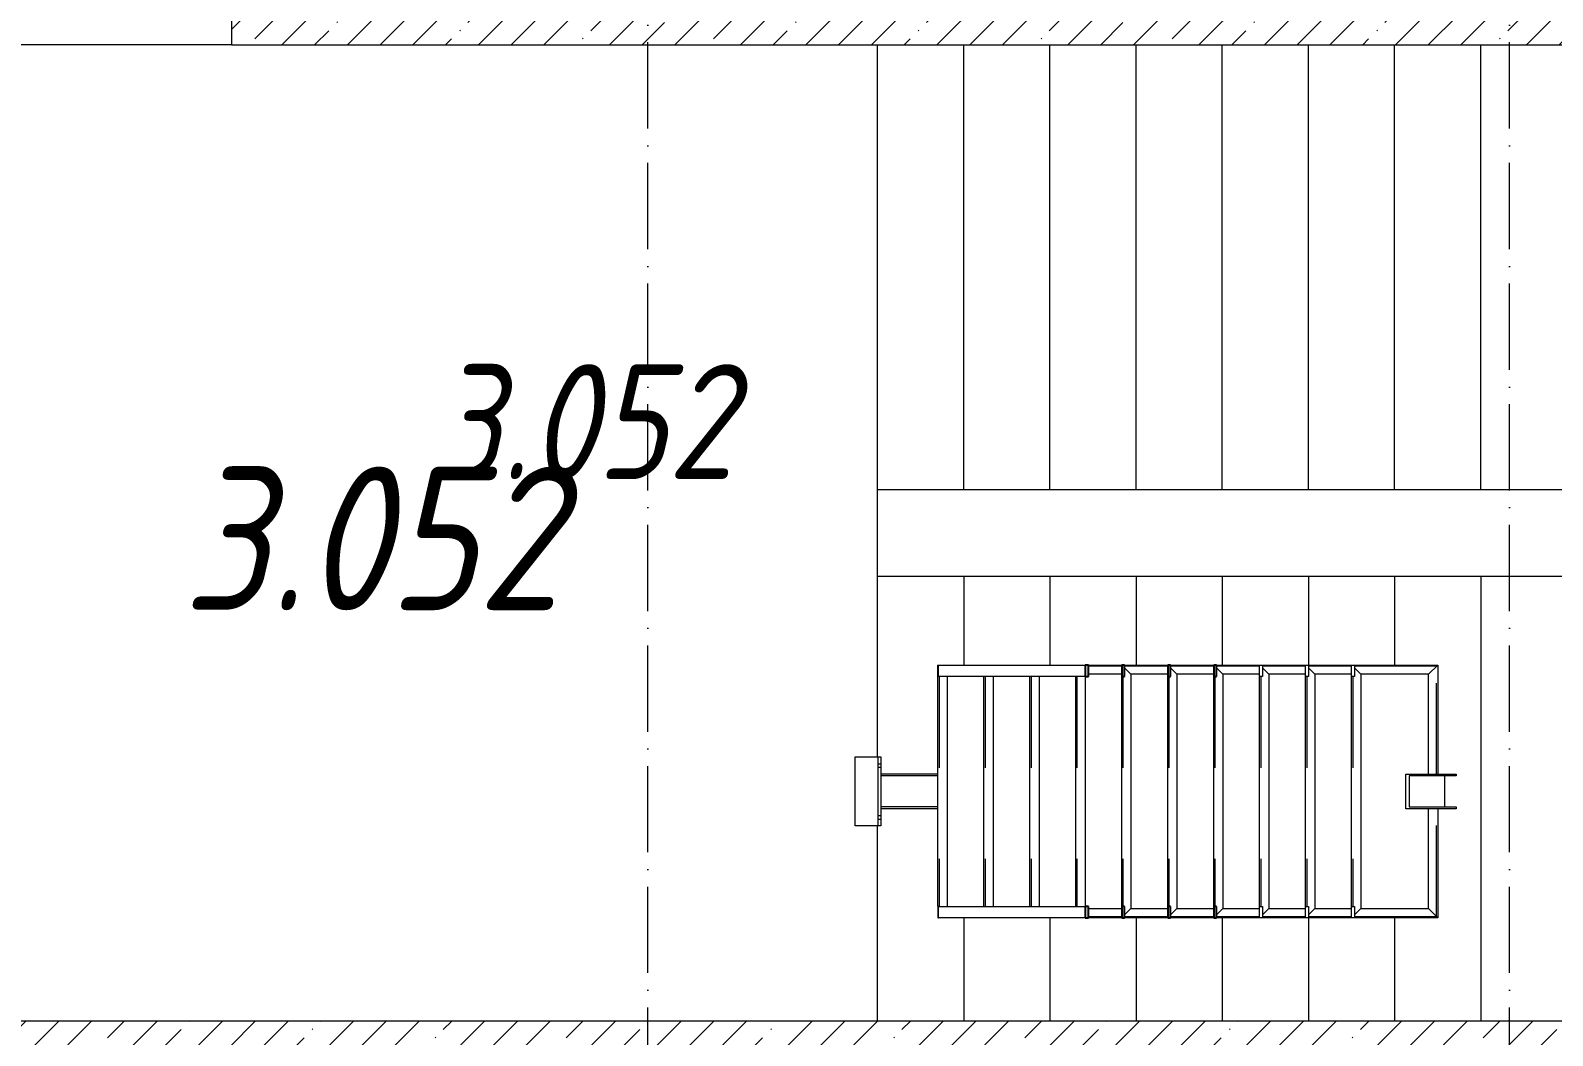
# Model space of a CAD drawing. Header units: millimetres. Extents: x -213536 to 1564669, y -45299 to 942238.
# Drawn here: x 564621 to 569921, y 330312 to 333812 of the extents above; entities that cross this region are included whole.
import ezdxf

# ---------------------------------------------------------------- set-up
doc = ezdxf.new("R2010")
doc.units = ezdxf.units.MM
doc.linetypes.add('50_200_ШТРИХ_1Т_ш5_п1_п1_', pattern=[700, 500, -100, 0, -100])
doc.linetypes.add('Штрих', pattern=[635, 317.5, -317.5])
for name, color, linetype, lineweight in [('A-FLOR-____-OTLN', 7, 'Continuous', 9), ('A-GENM-____-HDLN', 7, 'Штрих', 9), ('A-GENM-____-MCUT', 7, 'Continuous', 25), ('A-GENM-____-OTLN', 7, 'Continuous', 9), ('A-WALL-____-MCUT-1', 7, 'Continuous', 9), ('A-WALL-____-OTLN', 7, 'Continuous', 9), ('A-WALL-____-PATT-1', 7, 'Continuous', 9), ('S-GRID-____-OTLN-1', 7, '50_200_ШТРИХ_1Т_ш5_п1_п1_', 9), ('S-STRS-____-OTLN-1', 7, 'Continuous', 9), ('Марки помещений', 7, 'Continuous', 9)]:
    doc.layers.add(name, color=color, linetype=linetype, lineweight=lineweight)
doc.styles.add('ISOCPEUR_I_2', font='isocpeui.ttf', dxfattribs={"width": 0.85, "height": 2.3})
pattern_1 = [(45, (549721.47, 286281.11), (-114.04925, 114.04925), []), (45, (549835.52, 286281.11), (-114.04925, 114.04925), [201.612, -40.322, 3.353, -36.97])]

# ---------------------------------------------------------------- blocks, each defined once
blk = doc.blocks.new('ОМ_Нижняя опорная пятка - ОМ_Нижняя опорная пятка-19082064-АР1_План отверстий 3 этажа в осях 1-64_А-ГГ')
at = {"layer": 'A-GENM-____-OTLN'}
for p, q in [((-96, 10), (-96, 0)), ((-84, 10), (-84, 0)), ((84, 10), (84, 0)), ((96, 10), (96, 0))]:
    blk.add_line(p, q, dxfattribs=at)
blk = doc.blocks.new('ОМ_Труба_ГОСТ 8639-82 - ОМ_Труба_ГОСТ 8639-82-26350154-АР1_План отверстий 3 этажа в осях 1-64_А-ГГ')
at = {"layer": 'A-GENM-____-OTLN'}
for p, q in [((19689.1, 44821), (19689.1, 44941)), ((19689.1, 44941), (19864.1, 44941)), ((19864.1, 44935), (19701.2, 44935)), ((19701.2, 44935), (19701.2, 44827)), ((19824, 44935), (19824, 44827)), ((19864.1, 44941), (19864.1, 44935)), ((19864.1, 44821), (19689.1, 44821)), ((19701.2, 44827), (19864.1, 44827)), ((19864.1, 44827), (19864.1, 44821))]:
    blk.add_line(p, q, dxfattribs=at)
blk = doc.blocks.new('ОМ_Уголок_ГОСТ 8509-93 - ОМ_Уголок_ГОСТ 8509-93-26349651-АР1_План отверстий 3 этажа в осях 1-64_А-ГГ')
at = {"layer": 'A-GENM-____-HDLN'}
for p, q in [((4, -4), (380, -4)), ((500, -4), (876, -4))]:
    blk.add_line(p, q, dxfattribs=at)
at = {"layer": 'A-GENM-____-OTLN'}
for p, q in [((380, 0), (0, 0)), ((32, -32), (0, 0)), ((32, -32), (380, -32)), ((880, 0), (500, 0)), ((500, -32), (848, -32)), ((880, 0), (848, -32))]:
    blk.add_line(p, q, dxfattribs=at)
blk = doc.blocks.new('ОМ_Уголок_ГОСТ 8509-93 - ОМ_Уголок_ГОСТ 8509-93-V88-АР1_План отверстий 3 этажа в осях 1-64_А-ГГ')
at = {"layer": 'A-GENM-____-HDLN'}
blk.add_line((40, -4), (840, -4), dxfattribs=at)
at = {"layer": 'A-GENM-____-OTLN'}
for p, q in [((32, -32), (10, -10)), ((32, -32), (848, -32)), ((840, 0), (40, 0)), ((870, -10), (848, -32))]:
    blk.add_line(p, q, dxfattribs=at)
blk = doc.blocks.new('ОМ_Уголок_ГОСТ 8509-93 - ОМ_Уголок_ГОСТ 8509-93-19082047-АР1_План отверстий 3 этажа в осях 1-64_А-ГГ')
at = {"layer": 'A-GENM-____-HDLN'}
blk.add_line((10, -4), (296, -4), dxfattribs=at)
at = {"layer": 'A-GENM-____-OTLN'}
for p, q in [((300, 0), (10, 0)), ((32, -32), (10, -10)), ((32, -32), (268, -32)), ((300, 0), (268, -32))]:
    blk.add_line(p, q, dxfattribs=at)
blk = doc.blocks.new('ОМ_Уголок_ГОСТ 8509-93 - ОМ_Уголок_ГОСТ 8509-93-V89-АР1_План отверстий 3 этажа в осях 1-64_А-ГГ')
at = {"layer": 'A-GENM-____-HDLN'}
blk.add_line((4, -4), (290, -4), dxfattribs=at)
at = {"layer": 'A-GENM-____-OTLN'}
for p, q in [((290, 0), (0, 0)), ((32, -32), (0, 0)), ((32, -32), (268, -32)), ((290, -10), (268, -32))]:
    blk.add_line(p, q, dxfattribs=at)
blk = doc.blocks.new('ОМ_Уголок_ГОСТ 8509-93 - ОМ_Уголок_ГОСТ 8509-93-V90-АР1_План отверстий 3 этажа в осях 1-64_А-ГГ')
at = {"layer": 'A-GENM-____-HDLN'}
blk.add_line((10, -4), (160, -4), dxfattribs=at)
at = {"layer": 'A-GENM-____-OTLN'}
for p, q in [((160, 0), (10, 0)), ((32, -32), (10, -10)), ((32, -32), (160, -32))]:
    blk.add_line(p, q, dxfattribs=at)
blk = doc.blocks.new('ОМ_Уголок_ГОСТ 8509-93 - ОМ_Уголок_ГОСТ 8509-93-V91-АР1_План отверстий 3 этажа в осях 1-64_А-ГГ')
at = {"layer": 'A-GENM-____-HDLN'}
blk.add_line((140, -4), (290, -4), dxfattribs=at)
at = {"layer": 'A-GENM-____-OTLN'}
for p, q in [((290, 0), (140, 0)), ((140, -32), (268, -32)), ((290, -10), (268, -32))]:
    blk.add_line(p, q, dxfattribs=at)
blk = doc.blocks.new('ОМ_Уголок_ГОСТ 8509-93 - ОМ_Уголок_ГОСТ 8509-93-V92-АР1_План отверстий 3 этажа в осях 1-64_А-ГГ')
at = {"layer": 'A-GENM-____-HDLN'}
blk.add_line((40, -4), (840, -4), dxfattribs=at)
at = {"layer": 'A-GENM-____-OTLN'}
for p, q in [((840, 0), (40, 0)), ((40, -32), (840, -32))]:
    blk.add_line(p, q, dxfattribs=at)
blk = doc.blocks.new('ОМ_Уголок_ГОСТ 8509-93 - ОМ_Уголок_ГОСТ 8509-93-V93-АР1_План отверстий 3 этажа в осях 1-64_А-ГГ')
at = {"layer": 'A-GENM-____-HDLN'}
blk.add_line((44.3, -4), (160, -4), dxfattribs=at)
at = {"layer": 'A-GENM-____-OTLN'}
for p, q in [((160, 0), (44.3, 0)), ((44.3, -32), (160, -32))]:
    blk.add_line(p, q, dxfattribs=at)
blk = doc.blocks.new('ОМ_Уголок_ГОСТ 8509-93 - ОМ_Уголок_ГОСТ 8509-93-V94-АР1_План отверстий 3 этажа в осях 1-64_А-ГГ')
at = {"layer": 'A-GENM-____-HDLN'}
blk.add_line((140, -4), (255.7, -4), dxfattribs=at)
at = {"layer": 'A-GENM-____-OTLN'}
for p, q in [((255.7, 0), (140, 0)), ((140, -32), (255.7, -32))]:
    blk.add_line(p, q, dxfattribs=at)
blk = doc.blocks.new('ОМ_Уголок_ГОСТ 8509-93 - ОМ_Уголок_ГОСТ 8509-93-V95-АР1_План отверстий 3 этажа в осях 1-64_А-ГГ')
at = {"layer": 'A-GENM-____-HDLN'}
blk.add_line((40, -4), (840, -4), dxfattribs=at)
at = {"layer": 'A-GENM-____-OTLN'}
for p, q in [((840, 0), (0, 0)), ((1.3, -1.3), (0, 0)), ((40, -32), (840, -32))]:
    blk.add_line(p, q, dxfattribs=at)
blk = doc.blocks.new('ОМ_Труба_ГОСТ 8639-82 - ОМ_Труба_ГОСТ 8639-82-26527904-АР1_План отверстий 3 этажа в осях 1-64_А-ГГ')
at = {"layer": 'A-GENM-____-HDLN'}
for p, q in [((18060, 44935), (17861.5, 44935)), ((18060, 44827), (17861.5, 44827))]:
    blk.add_line(p, q, dxfattribs=at)
at = {"layer": 'A-GENM-____-OTLN'}
for p, q in [((18060, 44941), (17861.5, 44941)), ((18060, 44821), (17861.5, 44821))]:
    blk.add_line(p, q, dxfattribs=at)
blk = doc.blocks.new('ОМ_Уголок_ГОСТ 8510-86 - ОМ_Уголок_ГОСТ 8510-86-19082066-АР1_План отверстий 3 этажа в осях 1-64_А-ГГ')
at = {"layer": 'A-GENM-____-OTLN'}
for p, q in [((0, 0), (0, -90)), ((240, 0), (0, 0)), ((0, -10), (240, -10)), ((240, -90), (240, 0)), ((0, -90), (240, -90))]:
    blk.add_line(p, q, dxfattribs=at)
blk = doc.blocks.new('ОМ_Полоса_Трапеция прямоугольная_Прокат_ГОСТ 103-2006 - ОМ_Полоса_Трапеция прямоугольная_Прокат_ГОСТ 103-2006-19082130-АР1_План отверстий 3 этажа в осях 1-64_А-ГГ')
at = {"layer": 'A-GENM-____-OTLN'}
for p, q in [((19500, 45321), (19510, 45321)), ((19500, 45281), (19500, 45321)), ((19510, 45321), (19510, 45281)), ((19510, 45281), (19500, 45281))]:
    blk.add_line(p, q, dxfattribs=at)
blk = doc.blocks.new('ОМ_Полоса_Трапеция прямоугольная_Прокат_ГОСТ 103-2006 - ОМ_Полоса_Трапеция прямоугольная_Прокат_ГОСТ 103-2006-V96-АР1_План отверстий 3 этажа в осях 1-64_А-ГГ')
at = {"layer": 'A-GENM-____-MCUT'}
for p, q in [((19030, 45321), (19020, 45321)), ((19020, 45321), (19020, 45281)), ((19030, 45281), (19030, 45321)), ((19020, 45281), (19030, 45281))]:
    blk.add_line(p, q, dxfattribs=at)
blk = doc.blocks.new('ОМ_Полоса_Трапеция прямоугольная_Прокат_ГОСТ 103-2006 - ОМ_Полоса_Трапеция прямоугольная_Прокат_ГОСТ 103-2006-V97-АР1_План отверстий 3 этажа в осях 1-64_А-ГГ')
at = {"layer": 'A-GENM-____-MCUT'}
for p, q in [((18870, 45321), (18860, 45321)), ((18860, 45321), (18860, 45281)), ((18870, 45281), (18870, 45321)), ((18860, 45281), (18870, 45281))]:
    blk.add_line(p, q, dxfattribs=at)
blk = doc.blocks.new('ОМ_Полоса_Трапеция прямоугольная_Прокат_ГОСТ 103-2006 - ОМ_Полоса_Трапеция прямоугольная_Прокат_ГОСТ 103-2006-V98-АР1_План отверстий 3 этажа в осях 1-64_А-ГГ')
at = {"layer": 'A-GENM-____-MCUT'}
for p, q in [((18710, 45321), (18700, 45321)), ((18700, 45321), (18700, 45281)), ((18710, 45281), (18710, 45321)), ((18700, 45281), (18710, 45281))]:
    blk.add_line(p, q, dxfattribs=at)
blk = doc.blocks.new('ОМ_Полоса_Прокат_ГОСТ 103-2006 - ОМ_Полоса_Прокат_ГОСТ 103-2006-20723456-АР1_План отверстий 3 этажа в осях 1-64_А-ГГ')
at = {"layer": 'A-GENM-____-MCUT'}
for p, q in [((18584.3, 45321), (18572.8, 45321)), ((18572.8, 45321), (18572.8, 45281)), ((18584.3, 45281), (18584.3, 45321)), ((18572.8, 45281), (18584.3, 45281))]:
    blk.add_line(p, q, dxfattribs=at)
at = {"layer": 'A-GENM-____-OTLN'}
for p, q in [((18061.3, 45281), (18061.3, 45321)), ((18061.3, 45321), (18572.8, 45321)), ((18572.8, 45281), (18061.3, 45281))]:
    blk.add_line(p, q, dxfattribs=at)
blk = doc.blocks.new('ОМ_Полоса_Трапеция прямоугольная_Прокат_ГОСТ 103-2006 - ОМ_Полоса_Трапеция прямоугольная_Прокат_ГОСТ 103-2006-19082170-АР1_План отверстий 3 этажа в осях 1-64_А-ГГ')
at = {"layer": 'A-GENM-____-OTLN'}
for p, q in [((19500, 44481), (19510, 44481)), ((19500, 44441), (19500, 44481)), ((19510, 44481), (19510, 44441)), ((19510, 44441), (19500, 44441))]:
    blk.add_line(p, q, dxfattribs=at)
blk = doc.blocks.new('ОМ_Полоса_Трапеция прямоугольная_Прокат_ГОСТ 103-2006 - ОМ_Полоса_Трапеция прямоугольная_Прокат_ГОСТ 103-2006-V99-АР1_План отверстий 3 этажа в осях 1-64_А-ГГ')
at = {"layer": 'A-GENM-____-MCUT'}
for p, q in [((19030, 44481), (19020, 44481)), ((19020, 44481), (19020, 44441)), ((19030, 44441), (19030, 44481)), ((19020, 44441), (19030, 44441))]:
    blk.add_line(p, q, dxfattribs=at)
blk = doc.blocks.new('ОМ_Полоса_Трапеция прямоугольная_Прокат_ГОСТ 103-2006 - ОМ_Полоса_Трапеция прямоугольная_Прокат_ГОСТ 103-2006-V100-АР1_План отверстий 3 этажа в осях 1-64_А-ГГ')
at = {"layer": 'A-GENM-____-MCUT'}
for p, q in [((18870, 44481), (18860, 44481)), ((18860, 44481), (18860, 44441)), ((18870, 44441), (18870, 44481)), ((18860, 44441), (18870, 44441))]:
    blk.add_line(p, q, dxfattribs=at)
blk = doc.blocks.new('ОМ_Полоса_Трапеция прямоугольная_Прокат_ГОСТ 103-2006 - ОМ_Полоса_Трапеция прямоугольная_Прокат_ГОСТ 103-2006-V101-АР1_План отверстий 3 этажа в осях 1-64_А-ГГ')
at = {"layer": 'A-GENM-____-MCUT'}
for p, q in [((18710, 44481), (18700, 44481)), ((18700, 44481), (18700, 44441)), ((18710, 44441), (18710, 44481)), ((18700, 44441), (18710, 44441))]:
    blk.add_line(p, q, dxfattribs=at)
blk = doc.blocks.new('ОМ_Полоса_Прокат_ГОСТ 103-2006 - ОМ_Полоса_Прокат_ГОСТ 103-2006-19082171-АР1_План отверстий 3 этажа в осях 1-64_А-ГГ')
at = {"layer": 'A-GENM-____-OTLN'}
for p, q in [((18060, 44481), (18060, 44441)), ((18061.3, 44481), (18060, 44481)), ((18060, 44441), (18061.3, 44441))]:
    blk.add_line(p, q, dxfattribs=at)
blk = doc.blocks.new('ОМ_Полоса_Прокат_ГОСТ 103-2006 - ОМ_Полоса_Прокат_ГОСТ 103-2006-20723498-АР1_План отверстий 3 этажа в осях 1-64_А-ГГ')
at = {"layer": 'A-GENM-____-MCUT'}
for p, q in [((18584.3, 44481), (18572.8, 44481)), ((18572.8, 44481), (18572.8, 44441)), ((18584.3, 44441), (18584.3, 44481)), ((18572.8, 44441), (18584.3, 44441))]:
    blk.add_line(p, q, dxfattribs=at)
at = {"layer": 'A-GENM-____-OTLN'}
for p, q in [((18061.3, 44441), (18061.3, 44481)), ((18061.3, 44481), (18572.8, 44481)), ((18572.8, 44441), (18061.3, 44441))]:
    blk.add_line(p, q, dxfattribs=at)

msp = doc.modelspace()

# ---------------------------------------------------------------- hatches: boundary and pattern name
at = {"layer": 'A-WALL-____-PATT-1'}
h = msp.add_hatch(dxfattribs=at)
h.set_pattern_fill('FP_38', color=256, style=0, pattern_type=2)
h.set_pattern_definition(pattern_1)
h.paths.add_polyline_path([(573021.5, 333762.2), (573271.5, 333762.2), (573271.5, 334012.2), (565321.5, 334012.2), (565321.5, 333762.2), (570917.4, 333762.2)], flags=0)
h = msp.add_hatch(dxfattribs=at)
h.set_pattern_fill('FP_38', color=256, style=0, pattern_type=2)
h.set_pattern_definition(pattern_1)
h.paths.add_polyline_path([(572771.5, 330112.2), (572771.5, 330362.2), (564321.5, 330362.2), (564321.5, 330112.2), (570917.4, 330112.2)], flags=0)

# ---------------------------------------------------------------- linework, layer by layer
at = {"layer": 'A-FLOR-____-OTLN'}
for p, q in [((567571.5, 331282.2), (567571.5, 333762.2)), ((567571.5, 330362.2), (567571.5, 331042.2))]:
    msp.add_line(p, q, dxfattribs=at)
at = {"layer": 'A-WALL-____-MCUT-1'}
for p, q in [((565321.5, 334012.2), (565321.5, 333762.2)), ((565321.5, 333762.2), (573021.5, 333762.2)), ((572771.5, 330362.2), (564321.5, 330362.2))]:
    msp.add_line(p, q, dxfattribs=at)
at = {"layer": 'A-WALL-____-OTLN'}
msp.add_line((565321.5, 333762.2), (564321.5, 333762.2), dxfattribs=at)
at = {"layer": 'S-GRID-____-OTLN-1', "color": 251, "ltscale": 0.6, "true_color": 0x636466}
for p, q in [((566771.5, 281798.5), (566771.5, 336162.1)), ((569771.5, 281798.5), (569771.5, 336162.1))]:
    msp.add_line(p, q, dxfattribs=at)
at = {"layer": 'S-STRS-____-OTLN-1'}
for p, q in [((567571.5, 332212.2), (567571.5, 333762.2)), ((567871.5, 332212.2), (567871.5, 333762.2)), ((567871.5, 332212.2), (567871.5, 333762.2)), ((568171.5, 332212.2), (568171.5, 333762.2)), ((568171.5, 332212.2), (568171.5, 333762.2)), ((568471.5, 332212.2), (568471.5, 333762.2)), ((568471.5, 332212.2), (568471.5, 333762.2)), ((568771.5, 332212.2), (568771.5, 333762.2)), ((568771.5, 332212.2), (568771.5, 333762.2)), ((569071.5, 332212.2), (569071.5, 333762.2)), ((569071.5, 332212.2), (569071.5, 333762.2)), ((569371.5, 332212.2), (569371.5, 333762.2)), ((569371.5, 332212.2), (569371.5, 333762.2)), ((569671.5, 332212.2), (569671.5, 333762.2)), ((569671.5, 332212.2), (569671.5, 333762.2)), ((567871.5, 332212.2), (567571.5, 332212.2)), ((568171.5, 332212.2), (567871.5, 332212.2)), ((568471.5, 332212.2), (568171.5, 332212.2)), ((568771.5, 332212.2), (568471.5, 332212.2)), ((569071.5, 332212.2), (568771.5, 332212.2)), ((569371.5, 332212.2), (569071.5, 332212.2)), ((569671.5, 332212.2), (569371.5, 332212.2)), ((569971.5, 332212.2), (569671.5, 332212.2)), ((567571.5, 331912.2), (567871.5, 331912.2)), ((567871.5, 331912.2), (568171.5, 331912.2)), ((567871.5, 331912.2), (567871.5, 331602.2)), ((567871.5, 331912.2), (567871.5, 331602.2)), ((568171.5, 331912.2), (568471.5, 331912.2)), ((568171.5, 331912.2), (568171.5, 331602.2)), ((568171.5, 331912.2), (568171.5, 331602.2)), ((568471.5, 331912.2), (568771.5, 331912.2)), ((568471.5, 331912.2), (568471.5, 331602.2)), ((568471.5, 331912.2), (568471.5, 331602.2)), ((568771.5, 331912.2), (569071.5, 331912.2)), ((568771.5, 331912.2), (568771.5, 331602.2)), ((568771.5, 331912.2), (568771.5, 331602.2)), ((569071.5, 331912.2), (569371.5, 331912.2)), ((569071.5, 331912.2), (569071.5, 331602.2)), ((569071.5, 331912.2), (569071.5, 331602.2)), ((569371.5, 331912.2), (569671.5, 331912.2)), ((569371.5, 331912.2), (569371.5, 331602.2)), ((569371.5, 331912.2), (569371.5, 331602.2)), ((569671.5, 331912.2), (569971.5, 331912.2)), ((569671.5, 331912.2), (569671.5, 330362.2)), ((569671.5, 331912.2), (569671.5, 330362.2)), ((567871.5, 330722.2), (567871.5, 330362.2)), ((567871.5, 330722.2), (567871.5, 330362.2)), ((568171.5, 330722.2), (568171.5, 330362.2)), ((568171.5, 330722.2), (568171.5, 330362.2)), ((568471.5, 330722.2), (568471.5, 330362.2)), ((568471.5, 330722.2), (568471.5, 330362.2)), ((568771.5, 330722.2), (568771.5, 330362.2)), ((568771.5, 330722.2), (568771.5, 330362.2)), ((569071.5, 330722.2), (569071.5, 330362.2)), ((569071.5, 330722.2), (569071.5, 330362.2)), ((569371.5, 330722.2), (569371.5, 330362.2)), ((569371.5, 330722.2), (569371.5, 330362.2))]:
    msp.add_line(p, q, dxfattribs=at)

# ---------------------------------------------------------------- block references
at = {"layer": 'A-GENM-____-OTLN', "extrusion": (0, 0, -1)}
for name, p, rotation in [('ОМ_Уголок_ГОСТ 8509-93 - ОМ_Уголок_ГОСТ 8509-93-V95-АР1_План отверстий 3 этажа в осях 1-64_А-ГГ', (-567781.5, 331602.2), 269.9999999999989), ('ОМ_Уголок_ГОСТ 8509-93 - ОМ_Уголок_ГОСТ 8509-93-V88-АР1_План отверстий 3 этажа в осях 1-64_А-ГГ', (-568421.5, 331602.2), 269.9999999999989), ('ОМ_Уголок_ГОСТ 8509-93 - ОМ_Уголок_ГОСТ 8509-93-V88-АР1_План отверстий 3 этажа в осях 1-64_А-ГГ', (-568581.5, 331602.2), 269.9999999999989), ('ОМ_Уголок_ГОСТ 8509-93 - ОМ_Уголок_ГОСТ 8509-93-V88-АР1_План отверстий 3 этажа в осях 1-64_А-ГГ', (-568741.5, 331602.2), 269.9999999999989), ('ОМ_Уголок_ГОСТ 8509-93 - ОМ_Уголок_ГОСТ 8509-93-V88-АР1_План отверстий 3 этажа в осях 1-64_А-ГГ', (-568901.5, 331602.2), 269.9999999999989), ('ОМ_Уголок_ГОСТ 8509-93 - ОМ_Уголок_ГОСТ 8509-93-V88-АР1_План отверстий 3 этажа в осях 1-64_А-ГГ', (-569061.5, 331602.2), 269.9999999999989), ('ОМ_Уголок_ГОСТ 8509-93 - ОМ_Уголок_ГОСТ 8509-93-V88-АР1_План отверстий 3 этажа в осях 1-64_А-ГГ', (-569221.5, 331602.2), 269.9999999999989), ('ОМ_Уголок_ГОСТ 8509-93 - ОМ_Уголок_ГОСТ 8509-93-26349651-АР1_План отверстий 3 этажа в осях 1-64_А-ГГ', (-569521.5, 330722.2), 89.99999999999908), ('ОМ_Уголок_ГОСТ 8509-93 - ОМ_Уголок_ГОСТ 8509-93-V92-АР1_План отверстий 3 этажа в осях 1-64_А-ГГ', (-567941.5, 331602.2), 269.9999999999989), ('ОМ_Уголок_ГОСТ 8509-93 - ОМ_Уголок_ГОСТ 8509-93-V92-АР1_План отверстий 3 этажа в осях 1-64_А-ГГ', (-568101.5, 331602.2), 269.9999999999989), ('ОМ_Уголок_ГОСТ 8509-93 - ОМ_Уголок_ГОСТ 8509-93-V92-АР1_План отверстий 3 этажа в осях 1-64_А-ГГ', (-568261.5, 331602.2), 269.9999999999989), ('ОМ_Уголок_ГОСТ 8510-86 - ОМ_Уголок_ГОСТ 8510-86-19082066-АР1_План отверстий 3 этажа в осях 1-64_А-ГГ', (-567583, 331042.2), 89.99999999999918), ('ОМ_Уголок_ГОСТ 8509-93 - ОМ_Уголок_ГОСТ 8509-93-V93-АР1_План отверстий 3 этажа в осях 1-64_А-ГГ', (-568261.5, 330722.2), 180), ('ОМ_Уголок_ГОСТ 8509-93 - ОМ_Уголок_ГОСТ 8509-93-V90-АР1_План отверстий 3 этажа в осях 1-64_А-ГГ', (-568421.5, 330722.2), 180), ('ОМ_Уголок_ГОСТ 8509-93 - ОМ_Уголок_ГОСТ 8509-93-V90-АР1_План отверстий 3 этажа в осях 1-64_А-ГГ', (-568581.5, 330722.2), 180), ('ОМ_Уголок_ГОСТ 8509-93 - ОМ_Уголок_ГОСТ 8509-93-V90-АР1_План отверстий 3 этажа в осях 1-64_А-ГГ', (-568741.5, 330722.2), 180), ('ОМ_Уголок_ГОСТ 8509-93 - ОМ_Уголок_ГОСТ 8509-93-V90-АР1_План отверстий 3 этажа в осях 1-64_А-ГГ', (-568901.5, 330722.2), 180), ('ОМ_Уголок_ГОСТ 8509-93 - ОМ_Уголок_ГОСТ 8509-93-V90-АР1_План отверстий 3 этажа в осях 1-64_А-ГГ', (-569061.5, 330722.2), 180), ('ОМ_Уголок_ГОСТ 8509-93 - ОМ_Уголок_ГОСТ 8509-93-19082047-АР1_План отверстий 3 этажа в осях 1-64_А-ГГ', (-569221.5, 330722.2), 180)]:
    msp.add_blockref(name, p, dxfattribs=dict(at, rotation=rotation))
at = {"layer": 'A-GENM-____-OTLN'}
for name, p in [('ОМ_Полоса_Прокат_ГОСТ 103-2006 - ОМ_Полоса_Прокат_ГОСТ 103-2006-20723456-АР1_План отверстий 3 этажа в осях 1-64_А-ГГ', (549721.5, 286281.1)), ('ОМ_Полоса_Трапеция прямоугольная_Прокат_ГОСТ 103-2006 - ОМ_Полоса_Трапеция прямоугольная_Прокат_ГОСТ 103-2006-V98-АР1_План отверстий 3 этажа в осях 1-64_А-ГГ', (549721.5, 286281.1)), ('ОМ_Полоса_Трапеция прямоугольная_Прокат_ГОСТ 103-2006 - ОМ_Полоса_Трапеция прямоугольная_Прокат_ГОСТ 103-2006-V97-АР1_План отверстий 3 этажа в осях 1-64_А-ГГ', (549721.5, 286281.1)), ('ОМ_Полоса_Трапеция прямоугольная_Прокат_ГОСТ 103-2006 - ОМ_Полоса_Трапеция прямоугольная_Прокат_ГОСТ 103-2006-V96-АР1_План отверстий 3 этажа в осях 1-64_А-ГГ', (549721.5, 286281.1)), ('ОМ_Полоса_Трапеция прямоугольная_Прокат_ГОСТ 103-2006 - ОМ_Полоса_Трапеция прямоугольная_Прокат_ГОСТ 103-2006-19082130-АР1_План отверстий 3 этажа в осях 1-64_А-ГГ', (549401.5, 286281.1)), ('ОМ_Полоса_Трапеция прямоугольная_Прокат_ГОСТ 103-2006 - ОМ_Полоса_Трапеция прямоугольная_Прокат_ГОСТ 103-2006-19082130-АР1_План отверстий 3 этажа в осях 1-64_А-ГГ', (549561.5, 286281.1)), ('ОМ_Полоса_Трапеция прямоугольная_Прокат_ГОСТ 103-2006 - ОМ_Полоса_Трапеция прямоугольная_Прокат_ГОСТ 103-2006-19082130-АР1_План отверстий 3 этажа в осях 1-64_А-ГГ', (549721.5, 286281.1)), ('ОМ_Труба_ГОСТ 8639-82 - ОМ_Труба_ГОСТ 8639-82-26527904-АР1_План отверстий 3 этажа в осях 1-64_А-ГГ', (549721.5, 286281.1)), ('ОМ_Труба_ГОСТ 8639-82 - ОМ_Труба_ГОСТ 8639-82-26350154-АР1_План отверстий 3 этажа в осях 1-64_А-ГГ', (549721.5, 286281.1)), ('ОМ_Полоса_Прокат_ГОСТ 103-2006 - ОМ_Полоса_Прокат_ГОСТ 103-2006-19082171-АР1_План отверстий 3 этажа в осях 1-64_А-ГГ', (549721.5, 286281.1)), ('ОМ_Полоса_Прокат_ГОСТ 103-2006 - ОМ_Полоса_Прокат_ГОСТ 103-2006-20723498-АР1_План отверстий 3 этажа в осях 1-64_А-ГГ', (549721.5, 286281.1)), ('ОМ_Полоса_Трапеция прямоугольная_Прокат_ГОСТ 103-2006 - ОМ_Полоса_Трапеция прямоугольная_Прокат_ГОСТ 103-2006-V101-АР1_План отверстий 3 этажа в осях 1-64_А-ГГ', (549721.5, 286281.1)), ('ОМ_Полоса_Трапеция прямоугольная_Прокат_ГОСТ 103-2006 - ОМ_Полоса_Трапеция прямоугольная_Прокат_ГОСТ 103-2006-V100-АР1_План отверстий 3 этажа в осях 1-64_А-ГГ', (549721.5, 286281.1)), ('ОМ_Полоса_Трапеция прямоугольная_Прокат_ГОСТ 103-2006 - ОМ_Полоса_Трапеция прямоугольная_Прокат_ГОСТ 103-2006-V99-АР1_План отверстий 3 этажа в осях 1-64_А-ГГ', (549721.5, 286281.1)), ('ОМ_Полоса_Трапеция прямоугольная_Прокат_ГОСТ 103-2006 - ОМ_Полоса_Трапеция прямоугольная_Прокат_ГОСТ 103-2006-19082170-АР1_План отверстий 3 этажа в осях 1-64_А-ГГ', (549401.5, 286281.1)), ('ОМ_Полоса_Трапеция прямоугольная_Прокат_ГОСТ 103-2006 - ОМ_Полоса_Трапеция прямоугольная_Прокат_ГОСТ 103-2006-19082170-АР1_План отверстий 3 этажа в осях 1-64_А-ГГ', (549561.5, 286281.1)), ('ОМ_Полоса_Трапеция прямоугольная_Прокат_ГОСТ 103-2006 - ОМ_Полоса_Трапеция прямоугольная_Прокат_ГОСТ 103-2006-19082170-АР1_План отверстий 3 этажа в осях 1-64_А-ГГ', (549721.5, 286281.1))]:
    msp.add_blockref(name, p, dxfattribs=at)
at = {"layer": 'A-GENM-____-OTLN', "extrusion": (0, 0, -1)}
for name, p in [('ОМ_Уголок_ГОСТ 8509-93 - ОМ_Уголок_ГОСТ 8509-93-V94-АР1_План отверстий 3 этажа в осях 1-64_А-ГГ', (-568561.5, 331602.2)), ('ОМ_Уголок_ГОСТ 8509-93 - ОМ_Уголок_ГОСТ 8509-93-V91-АР1_План отверстий 3 этажа в осях 1-64_А-ГГ', (-568721.5, 331602.2)), ('ОМ_Уголок_ГОСТ 8509-93 - ОМ_Уголок_ГОСТ 8509-93-V91-АР1_План отверстий 3 этажа в осях 1-64_А-ГГ', (-568881.5, 331602.2)), ('ОМ_Уголок_ГОСТ 8509-93 - ОМ_Уголок_ГОСТ 8509-93-V91-АР1_План отверстий 3 этажа в осях 1-64_А-ГГ', (-569041.5, 331602.2)), ('ОМ_Уголок_ГОСТ 8509-93 - ОМ_Уголок_ГОСТ 8509-93-V91-АР1_План отверстий 3 этажа в осях 1-64_А-ГГ', (-569201.5, 331602.2)), ('ОМ_Уголок_ГОСТ 8509-93 - ОМ_Уголок_ГОСТ 8509-93-V91-АР1_План отверстий 3 этажа в осях 1-64_А-ГГ', (-569361.5, 331602.2)), ('ОМ_Уголок_ГОСТ 8509-93 - ОМ_Уголок_ГОСТ 8509-93-V89-АР1_План отверстий 3 этажа в осях 1-64_А-ГГ', (-569521.5, 331602.2))]:
    msp.add_blockref(name, p, dxfattribs=at)
at = {"layer": 'A-GENM-____-OTLN', "rotation": 90.00000000000084}
msp.add_blockref('ОМ_Нижняя опорная пятка - ОМ_Нижняя опорная пятка-19082064-АР1_План отверстий 3 этажа в осях 1-64_А-ГГ', (567583, 331162.2), dxfattribs=at)

# ---------------------------------------------------------------- texts
at = {"layer": 'Марки помещений', "color": 114, "true_color": 0x139b48, "insert": (566018.7, 332649.9), "char_height": 400, "width": 785.654, "attachment_point": 1, "style": 'ISOCPEUR_I_2'}
msp.add_mtext('3.052', dxfattribs=at)
at = {"layer": 'Марки помещений', "insert": (565151.2, 332293.3), "char_height": 500, "width": 785.654, "attachment_point": 1, "style": 'ISOCPEUR_I_2'}
msp.add_mtext('3.052', dxfattribs=at)

doc.saveas('drawing.dxf')
